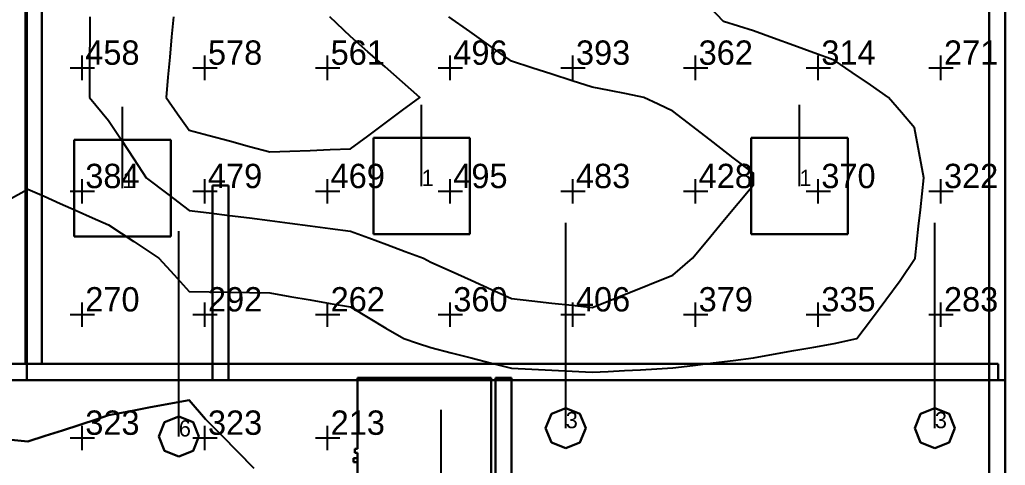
# Model space of a CAD drawing. Extents: x 0 to 48.5, y 0 to 23.7.
# Drawn here: x 14.37 to 20.44, y 11.61 to 14.36 of the extents above; entities that cross this region are included whole.
import ezdxf

# ---------------------------------------------------------------- set-up
doc = ezdxf.new("R2010")
doc.units = 0
doc.header["$MEASUREMENT"] = 0
for name, color, linetype in [('DLXFURN', 5, 'Continuous'), ('DLXISO', 7, 'Continuous'), ('DLXLUM', 2, 'Continuous'), ('DLXLUMEX', 2, 'Continuous'), ('DLXSCENE', 7, 'Continuous'), ('DLXVAL', 3, 'Continuous')]:
    doc.layers.add(name, color=color, linetype=linetype)

# ---------------------------------------------------------------- blocks, each defined once
blk = doc.blocks.new('*U18')
at = {"color": 1}
blk.add_line((0, 0), (0, 0.5), dxfattribs=at)
for p, q in [((0.2975, 0.2975), (-0.2975, 0.2975)), ((-0.2975, 0.2975), (-0.2975, -0.2975)), ((-0.2975, 0.2975), (-0.2975, -0.2975)), ((-0.2975, -0.2975), (-0.2975, 0.2975)), ((-0.2975, 0.2975), (-0.2975, 0.2975)), ((0.2975, 0.2975), (-0.2975, 0.2975)), ((-0.2975, 0.2975), (-0.2975, 0.2975)), ((-0.2975, 0.2975), (0.2975, 0.2975)), ((-0.2975, -0.2975), (-0.2975, 0.2975)), ((-0.2975, 0.2975), (0.2975, 0.2975)), ((0.2975, -0.2975), (0.2975, 0.2975)), ((0.2975, 0.2975), (0.2975, 0.2975)), ((0.2975, -0.2975), (0.2975, 0.2975)), ((0.2975, 0.2975), (0.2975, 0.2975)), ((0.2975, 0.2975), (0.2975, -0.2975)), ((0.2975, 0.2975), (0.2975, -0.2975)), ((-0.2975, -0.2975), (0.2975, -0.2975)), ((-0.2975, -0.2975), (0.2975, -0.2975)), ((0.2975, -0.2975), (-0.2975, -0.2975)), ((-0.2975, -0.2975), (-0.2975, -0.2975)), ((-0.2975, -0.2975), (-0.2975, -0.2975)), ((0.2975, -0.2975), (-0.2975, -0.2975)), ((0.2975, -0.2975), (0.2975, -0.2975)), ((0.2975, -0.2975), (0.2975, -0.2975))]:
    blk.add_line(p, q)
at = {"layer": 'DLXLUMEX', "color": 7}
blk.add_text('1', height=0.1, dxfattribs=at).set_placement((0, 0))
blk = doc.blocks.new('*U19')
at = {"color": 1}
blk.add_line((0, 0), (0, 0.5), dxfattribs=at)
for p, q in [((0.2975, 0.2975), (-0.2975, 0.2975)), ((-0.2975, 0.2975), (-0.2975, -0.2975)), ((-0.2975, 0.2975), (-0.2975, -0.2975)), ((-0.2975, -0.2975), (-0.2975, 0.2975)), ((-0.2975, 0.2975), (-0.2975, 0.2975)), ((0.2975, 0.2975), (-0.2975, 0.2975)), ((-0.2975, 0.2975), (-0.2975, 0.2975)), ((-0.2975, 0.2975), (0.2975, 0.2975)), ((-0.2975, -0.2975), (-0.2975, 0.2975)), ((-0.2975, 0.2975), (0.2975, 0.2975)), ((0.2975, -0.2975), (0.2975, 0.2975)), ((0.2975, 0.2975), (0.2975, 0.2975)), ((0.2975, -0.2975), (0.2975, 0.2975)), ((0.2975, 0.2975), (0.2975, 0.2975)), ((0.2975, 0.2975), (0.2975, -0.2975)), ((0.2975, 0.2975), (0.2975, -0.2975)), ((-0.2975, -0.2975), (0.2975, -0.2975)), ((-0.2975, -0.2975), (0.2975, -0.2975)), ((0.2975, -0.2975), (-0.2975, -0.2975)), ((-0.2975, -0.2975), (-0.2975, -0.2975)), ((-0.2975, -0.2975), (-0.2975, -0.2975)), ((0.2975, -0.2975), (-0.2975, -0.2975)), ((0.2975, -0.2975), (0.2975, -0.2975)), ((0.2975, -0.2975), (0.2975, -0.2975))]:
    blk.add_line(p, q)
at = {"layer": 'DLXLUMEX', "color": 7}
blk.add_text('1', height=0.1, dxfattribs=at).set_placement((0, 0))
blk = doc.blocks.new('*U20')
at = {"color": 1}
blk.add_line((0, 0), (0, 0.5), dxfattribs=at)
for p, q in [((0.2975, 0.2975), (-0.2975, 0.2975)), ((-0.2975, 0.2975), (-0.2975, -0.2975)), ((-0.2975, 0.2975), (-0.2975, -0.2975)), ((-0.2975, -0.2975), (-0.2975, 0.2975)), ((-0.2975, 0.2975), (-0.2975, 0.2975)), ((0.2975, 0.2975), (-0.2975, 0.2975)), ((-0.2975, 0.2975), (-0.2975, 0.2975)), ((-0.2975, 0.2975), (0.2975, 0.2975)), ((-0.2975, -0.2975), (-0.2975, 0.2975)), ((-0.2975, 0.2975), (0.2975, 0.2975)), ((0.2975, -0.2975), (0.2975, 0.2975)), ((0.2975, 0.2975), (0.2975, 0.2975)), ((0.2975, -0.2975), (0.2975, 0.2975)), ((0.2975, 0.2975), (0.2975, 0.2975)), ((0.2975, 0.2975), (0.2975, -0.2975)), ((0.2975, 0.2975), (0.2975, -0.2975)), ((-0.2975, -0.2975), (0.2975, -0.2975)), ((-0.2975, -0.2975), (0.2975, -0.2975)), ((0.2975, -0.2975), (-0.2975, -0.2975)), ((-0.2975, -0.2975), (-0.2975, -0.2975)), ((-0.2975, -0.2975), (-0.2975, -0.2975)), ((0.2975, -0.2975), (-0.2975, -0.2975)), ((0.2975, -0.2975), (0.2975, -0.2975)), ((0.2975, -0.2975), (0.2975, -0.2975))]:
    blk.add_line(p, q)
at = {"layer": 'DLXLUMEX', "color": 7}
blk.add_text('1', height=0.1, dxfattribs=at).set_placement((0, 0))
blk = doc.blocks.new('*U32')
at = {"color": 1}
blk.add_line((0, 0), (0, 1.265), dxfattribs=at)
for p, q in [((-0.0877, 0.0877), (0, 0.124)), ((0, 0.124), (-0.0877, 0.0877)), ((0, 0.124), (-0.0877, 0.0877)), ((-0.0877, 0.0877), (0, 0.124)), ((0, 0.124), (0.0877, 0.0877)), ((0.0877, 0.0877), (0, 0.124)), ((0.0877, 0.0877), (0, 0.124)), ((0, 0.124), (0, 0.124)), ((0, 0.124), (0.0877, 0.0877)), ((0, 0.124), (0, 0.124)), ((-0.124, 0), (-0.0877, 0.0877)), ((-0.0877, 0.0877), (-0.124, 0)), ((-0.0877, 0.0877), (-0.124, 0)), ((-0.124, 0), (-0.0877, 0.0877)), ((-0.0877, 0.0877), (-0.0877, 0.0877)), ((-0.0877, 0.0877), (-0.0877, 0.0877)), ((0.0877, 0.0877), (0.124, 0)), ((0.124, 0), (0.0877, 0.0877)), ((0.0877, 0.0877), (0.0877, 0.0877)), ((0.124, 0), (0.0877, 0.0877)), ((0.0877, 0.0877), (0.0877, 0.0877)), ((0.0877, 0.0877), (0.124, 0)), ((-0.0877, -0.0877), (-0.124, 0)), ((-0.124, 0), (-0.0877, -0.0877)), ((-0.124, 0), (-0.124, 0)), ((-0.124, 0), (-0.0877, -0.0877)), ((-0.0877, -0.0877), (-0.124, 0)), ((-0.124, 0), (-0.124, 0)), ((0.124, 0), (0.0877, -0.0877)), ((0.0877, -0.0877), (0.124, 0)), ((0.0877, -0.0877), (0.124, 0)), ((0.124, 0), (0.0877, -0.0877)), ((0.124, 0), (0.124, 0)), ((0.124, 0), (0.124, 0)), ((0, -0.124), (-0.0877, -0.0877)), ((-0.0877, -0.0877), (0, -0.124)), ((-0.0877, -0.0877), (-0.0877, -0.0877)), ((-0.0877, -0.0877), (0, -0.124)), ((0, -0.124), (-0.0877, -0.0877)), ((-0.0877, -0.0877), (-0.0877, -0.0877)), ((0.0877, -0.0877), (0, -0.124)), ((0, -0.124), (0.0877, -0.0877)), ((0, -0.124), (0.0877, -0.0877)), ((0.0877, -0.0877), (0, -0.124)), ((0.0877, -0.0877), (0.0877, -0.0877)), ((0.0877, -0.0877), (0.0877, -0.0877)), ((0, -0.124), (0, -0.124)), ((0, -0.124), (0, -0.124))]:
    blk.add_line(p, q)
at = {"layer": 'DLXLUMEX', "color": 7}
blk.add_text('3', height=0.1, dxfattribs=at).set_placement((0, 0))
blk = doc.blocks.new('*U35')
at = {"color": 1}
blk.add_line((0, 0), (0, 1.265), dxfattribs=at)
for p, q in [((-0.0877, 0.0877), (0, 0.124)), ((0, 0.124), (-0.0877, 0.0877)), ((0, 0.124), (-0.0877, 0.0877)), ((-0.0877, 0.0877), (0, 0.124)), ((0, 0.124), (0.0877, 0.0877)), ((0.0877, 0.0877), (0, 0.124)), ((0.0877, 0.0877), (0, 0.124)), ((0, 0.124), (0, 0.124)), ((0, 0.124), (0.0877, 0.0877)), ((0, 0.124), (0, 0.124)), ((-0.124, 0), (-0.0877, 0.0877)), ((-0.0877, 0.0877), (-0.124, 0)), ((-0.0877, 0.0877), (-0.124, 0)), ((-0.124, 0), (-0.0877, 0.0877)), ((-0.0877, 0.0877), (-0.0877, 0.0877)), ((-0.0877, 0.0877), (-0.0877, 0.0877)), ((0.0877, 0.0877), (0.124, 0)), ((0.124, 0), (0.0877, 0.0877)), ((0.0877, 0.0877), (0.0877, 0.0877)), ((0.124, 0), (0.0877, 0.0877)), ((0.0877, 0.0877), (0.0877, 0.0877)), ((0.0877, 0.0877), (0.124, 0)), ((-0.0877, -0.0877), (-0.124, 0)), ((-0.124, 0), (-0.0877, -0.0877)), ((-0.124, 0), (-0.124, 0)), ((-0.124, 0), (-0.0877, -0.0877)), ((-0.0877, -0.0877), (-0.124, 0)), ((-0.124, 0), (-0.124, 0)), ((0.124, 0), (0.0877, -0.0877)), ((0.0877, -0.0877), (0.124, 0)), ((0.0877, -0.0877), (0.124, 0)), ((0.124, 0), (0.0877, -0.0877)), ((0.124, 0), (0.124, 0)), ((0.124, 0), (0.124, 0)), ((0, -0.124), (-0.0877, -0.0877)), ((-0.0877, -0.0877), (0, -0.124)), ((-0.0877, -0.0877), (-0.0877, -0.0877)), ((-0.0877, -0.0877), (0, -0.124)), ((0, -0.124), (-0.0877, -0.0877)), ((-0.0877, -0.0877), (-0.0877, -0.0877)), ((0.0877, -0.0877), (0, -0.124)), ((0, -0.124), (0.0877, -0.0877)), ((0, -0.124), (0.0877, -0.0877)), ((0.0877, -0.0877), (0, -0.124)), ((0.0877, -0.0877), (0.0877, -0.0877)), ((0.0877, -0.0877), (0.0877, -0.0877)), ((0, -0.124), (0, -0.124)), ((0, -0.124), (0, -0.124))]:
    blk.add_line(p, q)
at = {"layer": 'DLXLUMEX', "color": 7}
blk.add_text('3', height=0.1, dxfattribs=at).set_placement((0, 0))
blk = doc.blocks.new('*U46')
at = {"color": 1}
blk.add_line((0, 0), (0, 1.265), dxfattribs=at)
for p, q in [((-0.0877, 0.0877), (0, 0.124)), ((0, 0.124), (-0.0877, 0.0877)), ((0, 0.124), (-0.0877, 0.0877)), ((-0.0877, 0.0877), (0, 0.124)), ((0, 0.124), (0.0877, 0.0877)), ((0.0877, 0.0877), (0, 0.124)), ((0.0877, 0.0877), (0, 0.124)), ((0, 0.124), (0, 0.124)), ((0, 0.124), (0.0877, 0.0877)), ((0, 0.124), (0, 0.124)), ((-0.124, 0), (-0.0877, 0.0877)), ((-0.0877, 0.0877), (-0.124, 0)), ((-0.0877, 0.0877), (-0.124, 0)), ((-0.124, 0), (-0.0877, 0.0877)), ((-0.0877, 0.0877), (-0.0877, 0.0877)), ((-0.0877, 0.0877), (-0.0877, 0.0877)), ((0.0877, 0.0877), (0.124, 0)), ((0.124, 0), (0.0877, 0.0877)), ((0.0877, 0.0877), (0.0877, 0.0877)), ((0.124, 0), (0.0877, 0.0877)), ((0.0877, 0.0877), (0.0877, 0.0877)), ((0.0877, 0.0877), (0.124, 0)), ((-0.0877, -0.0877), (-0.124, 0)), ((-0.124, 0), (-0.0877, -0.0877)), ((-0.124, 0), (-0.124, 0)), ((-0.124, 0), (-0.0877, -0.0877)), ((-0.0877, -0.0877), (-0.124, 0)), ((-0.124, 0), (-0.124, 0)), ((0.124, 0), (0.0877, -0.0877)), ((0.0877, -0.0877), (0.124, 0)), ((0.0877, -0.0877), (0.124, 0)), ((0.124, 0), (0.0877, -0.0877)), ((0.124, 0), (0.124, 0)), ((0.124, 0), (0.124, 0)), ((0, -0.124), (-0.0877, -0.0877)), ((-0.0877, -0.0877), (0, -0.124)), ((-0.0877, -0.0877), (-0.0877, -0.0877)), ((-0.0877, -0.0877), (0, -0.124)), ((0, -0.124), (-0.0877, -0.0877)), ((-0.0877, -0.0877), (-0.0877, -0.0877)), ((0.0877, -0.0877), (0, -0.124)), ((0, -0.124), (0.0877, -0.0877)), ((0, -0.124), (0.0877, -0.0877)), ((0.0877, -0.0877), (0, -0.124)), ((0.0877, -0.0877), (0.0877, -0.0877)), ((0.0877, -0.0877), (0.0877, -0.0877)), ((0, -0.124), (0, -0.124)), ((0, -0.124), (0, -0.124))]:
    blk.add_line(p, q)
at = {"layer": 'DLXLUMEX', "color": 7}
blk.add_text('6', height=0.1, dxfattribs=at).set_placement((0, 0))
blk = doc.blocks.new('*U80')
at = {"color": 1}
blk.add_line((0, 0), (0, 1.265), dxfattribs=at)
for p, q in [((-0.0877, 0.0877), (0, 0.124)), ((0, 0.124), (-0.0877, 0.0877)), ((0, 0.124), (-0.0877, 0.0877)), ((-0.0877, 0.0877), (0, 0.124)), ((0, 0.124), (0.0877, 0.0877)), ((0.0877, 0.0877), (0, 0.124)), ((0.0877, 0.0877), (0, 0.124)), ((0, 0.124), (0, 0.124)), ((0, 0.124), (0.0877, 0.0877)), ((0, 0.124), (0, 0.124)), ((-0.124, 0), (-0.0877, 0.0877)), ((-0.0877, 0.0877), (-0.124, 0)), ((-0.0877, 0.0877), (-0.124, 0)), ((-0.124, 0), (-0.0877, 0.0877)), ((-0.0877, 0.0877), (-0.0877, 0.0877)), ((-0.0877, 0.0877), (-0.0877, 0.0877)), ((0.0877, 0.0877), (0.124, 0)), ((0.124, 0), (0.0877, 0.0877)), ((0.0877, 0.0877), (0.0877, 0.0877)), ((0.124, 0), (0.0877, 0.0877)), ((0.0877, 0.0877), (0.0877, 0.0877)), ((0.0877, 0.0877), (0.124, 0)), ((-0.0877, -0.0877), (-0.124, 0)), ((-0.124, 0), (-0.0877, -0.0877)), ((-0.124, 0), (-0.124, 0)), ((-0.124, 0), (-0.0877, -0.0877)), ((-0.0877, -0.0877), (-0.124, 0)), ((-0.124, 0), (-0.124, 0)), ((0.124, 0), (0.0877, -0.0877)), ((0.0877, -0.0877), (0.124, 0)), ((0.0877, -0.0877), (0.124, 0)), ((0.124, 0), (0.0877, -0.0877)), ((0.124, 0), (0.124, 0)), ((0.124, 0), (0.124, 0)), ((0, -0.124), (-0.0877, -0.0877)), ((-0.0877, -0.0877), (0, -0.124)), ((-0.0877, -0.0877), (-0.0877, -0.0877)), ((-0.0877, -0.0877), (0, -0.124)), ((0, -0.124), (-0.0877, -0.0877)), ((-0.0877, -0.0877), (-0.0877, -0.0877)), ((0.0877, -0.0877), (0, -0.124)), ((0, -0.124), (0.0877, -0.0877)), ((0, -0.124), (0.0877, -0.0877)), ((0.0877, -0.0877), (0, -0.124)), ((0.0877, -0.0877), (0.0877, -0.0877)), ((0.0877, -0.0877), (0.0877, -0.0877)), ((0, -0.124), (0, -0.124)), ((0, -0.124), (0, -0.124))]:
    blk.add_line(p, q)
at = {"layer": 'DLXLUMEX', "color": 7}
blk.add_text('6', height=0.1, dxfattribs=at).set_placement((0, 0))
blk = doc.blocks.new('*U90')
for p, q in [((0.1, 9.8021), (0.1, 0.118)), ((0.1, 5.6192), (0.1, 9.7955)), ((0.2, 9.8021), (0.2, 0.118)), ((0.2, 0.118), (0.2, 9.8021)), ((0.1, 0.118), (0.1, 5.6192)), ((0.1, 5.6192), (0.1, 5.6192))]:
    blk.add_line(p, q)
blk = doc.blocks.new('*U92')
for p, q in [((0.1, 4.0794), (0.1, 0.1)), ((0.1, 0.1), (0.1, 4.0794)), ((0.1, 4.0794), (0.1, 4.0794)), ((0.2, 4.0794), (0.1, 4.0794)), ((0.1, 4.0794), (0.1, 4.0794)), ((0.1, 4.0794), (0.1069, 4.0794)), ((0.1069, 4.0794), (0.2, 4.0794)), ((0.1069, 4.0794), (0.1069, 4.0794)), ((0.2, 4.0794), (0.2, 0.1)), ((0.2, 0.1), (0.2, 4.0794)), ((0.2, 4.0794), (0.2, 4.0794)), ((0.2, 4.0794), (0.2, 4.0794)), ((0.1, 0.1), (0.1, 0.1)), ((0.1, 0.1), (0.2, 0.1)), ((0.1, 0.1), (0.1, 0.1)), ((0.1069, 0.1), (0.1, 0.1)), ((0.2, 0.1), (0.1069, 0.1)), ((0.1069, 0.1), (0.1069, 0.1)), ((0.2, 0.1), (0.2, 0.1)), ((0.2, 0.1), (0.2, 0.1))]:
    blk.add_line(p, q)
blk = doc.blocks.new('*U93')
for p, q in [((12.573, -0.0994), (-0.027, -0.1)), ((5.3342, -0.0997), (6.5829, -0.0997)), ((6.5829, -0.0997), (12.573, -0.0994)), ((6.5829, -0.0997), (6.5829, -0.0997)), ((12.573, -0.0994), (12.573, -0.2)), ((12.573, -0.2), (12.573, -0.0994)), ((12.573, -0.0994), (12.573, -0.0994)), ((12.573, -0.0994), (12.573, -0.0994)), ((-0.027, -0.2), (12.573, -0.2)), ((6.5829, -0.2), (-0.027, -0.2)), ((12.573, -0.2), (6.5829, -0.2)), ((6.5829, -0.2), (6.5829, -0.2)), ((12.573, -0.2), (12.573, -0.2)), ((12.573, -0.2), (12.573, -0.2))]:
    blk.add_line(p, q)
blk = doc.blocks.new('*U94')
for p, q in [((0.1, 1.2), (0.2, 1.2)), ((0.2, 1.2), (0.1, 1.2)), ((0.1, 1.2), (0.1, 1.2)), ((0.1, 1.2), (0.1, 1.2)), ((0.1, 1.2), (0.1, 0)), ((0.1, 0), (0.1, 1.2)), ((0.2, 1.2), (0.2, 0)), ((0.2, 0), (0.2, 1.2)), ((0.2, 1.2), (0.2, 1.2)), ((0.2, 1.2), (0.2, 1.2)), ((0.2, 0), (0.1, 0)), ((0.1, 0), (0.1, 0)), ((0.1, 0), (0.2, 0)), ((0.1, 0), (0.1, 0)), ((0.2, 0), (0.2, 0)), ((0.2, 0), (0.2, 0))]:
    blk.add_line(p, q)
blk = doc.blocks.new('*U116')
for p, q in [((-0.2, -0.25), (-0.1, -0.25)), ((-0.1, -0.25), (-0.2, -0.25)), ((-0.2, -0.25), (-0.2, -0.25)), ((-0.2, -0.25), (-0.2, -5.7)), ((-0.2, -0.2651), (-0.2, -0.25)), ((-0.2, -0.25), (-0.2, -0.25)), ((-0.2, -0.2651), (-0.2, -0.2651)), ((-0.2, -5.7), (-0.2, -0.2651)), ((-0.1, -0.25), (-0.1, -0.25)), ((-0.1, -5.7), (-0.1, -0.25)), ((-0.1, -0.25), (-0.1, -0.25)), ((-0.1, -0.25), (-0.1, -0.2651)), ((-0.1, -0.2651), (-0.1, -5.7)), ((-0.1, -0.2651), (-0.1, -0.2651)), ((-0.2, -5.7), (-0.1, -5.7)), ((-0.1, -5.7), (-0.2, -5.7)), ((-0.2, -5.7), (-0.2, -5.7)), ((-0.2, -5.7), (-0.2, -5.7)), ((-0.1, -5.7), (-0.1, -5.7)), ((-0.1, -5.7), (-0.1, -5.7))]:
    blk.add_line(p, q)
blk = doc.blocks.new('*U135')
for p, q in [((-0.8504, -0.4377), (-0.8504, 0)), ((-0.8504, 0), (-0.8504, 0)), ((-0.8504, 0), (-0.8504, -0.4377)), ((-0.8504, 0), (-0.0252, 0)), ((-0.0252, 0), (-0.8504, 0)), ((-0.8504, 0), (-0.8504, 0)), ((-0.0252, 0), (-0.8504, 0)), ((-0.8504, 0), (-0.8504, -0.4377)), ((-0.0252, 0), (-0.0252, 0)), ((-0.0252, 0), (-0.0252, -0.9)), ((-0.0252, -0.9), (-0.0252, 0)), ((-0.0252, 0), (-0.0252, 0)), ((-0.0252, -0.9), (-0.0252, 0)), ((-0.867, -0.4623), (-0.867, -0.4377)), ((-0.867, -0.4377), (-0.867, -0.4377)), ((-0.867, -0.4377), (-0.867, -0.4623)), ((-0.867, -0.4377), (-0.8504, -0.4377)), ((-0.8504, -0.4377), (-0.867, -0.4377)), ((-0.867, -0.4377), (-0.867, -0.4377)), ((-0.867, -0.4377), (-0.867, -0.4623)), ((-0.8504, -0.4377), (-0.867, -0.4377)), ((-0.8504, -0.4623), (-0.867, -0.4623)), ((-0.867, -0.4623), (-0.867, -0.4623)), ((-0.867, -0.4623), (-0.8504, -0.4623)), ((-0.867, -0.4623), (-0.867, -0.4623)), ((-0.867, -0.4623), (-0.8504, -0.4623)), ((-0.8504, -0.4377), (-0.8504, -0.4377)), ((-0.8504, -0.4377), (-0.8504, -0.4377)), ((-0.8504, -0.4623), (-0.8504, -0.9)), ((-0.8504, -0.4623), (-0.8504, -0.4623)), ((-0.8504, -0.9), (-0.8504, -0.4623)), ((-0.8504, -0.4623), (-0.8504, -0.4623)), ((-0.8504, -0.4623), (-0.8504, -0.9)), ((-0.8752, -0.495), (-0.8504, -0.495)), ((-0.8504, -0.495), (-0.8752, -0.495)), ((-0.8752, -0.495), (-0.8752, -0.495)), ((-0.8752, -0.5195), (-0.8752, -0.495)), ((-0.8752, -0.495), (-0.8752, -0.495)), ((-0.8752, -0.495), (-0.8752, -0.5195)), ((-0.8752, -0.5195), (-0.8752, -0.495)), ((-0.8752, -0.495), (-0.8504, -0.495)), ((-0.8504, -0.495), (-0.8752, -0.495)), ((-0.8752, -0.495), (-0.8752, -0.5195)), ((-0.8504, -0.5195), (-0.8752, -0.5195)), ((-0.8752, -0.5195), (-0.8752, -0.5195)), ((-0.8752, -0.5195), (-0.8504, -0.5195)), ((-0.8752, -0.5195), (-0.8752, -0.5195)), ((-0.8504, -0.5195), (-0.8752, -0.5195)), ((-0.8752, -0.5195), (-0.8504, -0.5195)), ((-0.8504, -0.495), (-0.8504, -0.495)), ((-0.8504, -0.495), (-0.8504, -0.5195)), ((-0.8504, -0.5195), (-0.8504, -0.495)), ((-0.8504, -0.5195), (-0.8504, -0.495)), ((-0.8504, -0.495), (-0.8504, -0.495)), ((-0.8504, -0.495), (-0.8504, -0.5195)), ((-0.8504, -0.5195), (-0.8504, -0.5195)), ((-0.8504, -0.5195), (-0.8504, -0.5195)), ((-0.8504, -0.9), (-0.8504, -0.9)), ((-0.0252, -0.9), (-0.8504, -0.9)), ((-0.8504, -0.9), (-0.8504, -0.9)), ((-0.8504, -0.9), (-0.0252, -0.9)), ((-0.8504, -0.9), (-0.0252, -0.9)), ((-0.0252, -0.9), (-0.0252, -0.9)), ((-0.0252, -0.9), (-0.0252, -0.9))]:
    blk.add_line(p, q)
blk = doc.blocks.new('*U147')
for p, q in [((14.4099, 16.3112), (14.4099, 12.1349)), ((14.4099, 16.3112), (14.4099, 12.1349)), ((14.4099, 12.1349), (14.4099, 16.3112)), ((14.4099, 12.1349), (14.4099, 16.3112)), ((20.4434, 12.1349), (20.4434, 16.3112)), ((20.4434, 16.3112), (20.4434, 12.1349)), ((20.4434, 12.1349), (20.4434, 16.3112)), ((20.4434, 16.3112), (20.4434, 12.1349)), ((14.4099, 12.1349), (20.4434, 12.1349)), ((14.4099, 12.1349), (14.4099, 12.1349)), ((14.4099, 12.1349), (20.4434, 12.1349)), ((20.4434, 12.1349), (14.4099, 12.1349)), ((14.4099, 12.1349), (14.4099, 12.1349)), ((20.4434, 12.1349), (14.4099, 12.1349)), ((20.4434, 12.1349), (20.4434, 12.1349)), ((20.4434, 12.1349), (20.4434, 12.1349))]:
    blk.add_line(p, q)
blk = doc.blocks.new('*U149')
for p, q in [((-3.0167, 2.0882), (-3.0167, -2.0882)), ((-3.0167, -2.0882), (-3.0167, 2.0882)), ((-3.0167, 2.0882), (-3.0167, 2.0882)), ((-3.0167, 2.0882), (-3.0167, 2.0882)), ((-3.0167, 2.0882), (3.0167, 2.0882)), ((3.0167, 2.0882), (-3.0167, 2.0882)), ((-3.0167, 2.0882), (3.0167, 2.0882)), ((-3.0167, -2.0882), (-3.0167, 2.0882)), ((3.0167, 2.0882), (3.0167, 2.0882)), ((3.0167, 2.0882), (3.0167, 2.0882)), ((3.0167, 2.0882), (3.0167, -2.0882)), ((3.0167, -2.0882), (3.0167, 2.0882)), ((3.0167, 2.0882), (3.0167, -2.0882)), ((-3.0167, -2.0882), (-3.0167, -2.0882)), ((-3.0167, -2.0882), (3.0167, -2.0882)), ((3.0167, -2.0882), (-3.0167, -2.0882)), ((-3.0167, -2.0882), (-3.0167, -2.0882)), ((3.0167, -2.0882), (-3.0167, -2.0882)), ((3.0167, -2.0882), (3.0167, -2.0882)), ((3.0167, -2.0882), (3.0167, -2.0882))]:
    blk.add_line(p, q)
blk = doc.blocks.new('*U162')
at = {"color": 1}
for points in [[(15.8097, 11.5943, 0.7), (15.7109, 11.6947, 0.7), (15.6121, 11.7952, 0.7), (15.5132, 11.8956, 0.7), (15.4114, 12.0131, 0.7), (15.2871, 11.9897, 0.7), (15.1629, 11.9663, 0.7), (15.0386, 11.9428, 0.7), (14.9143, 11.9194, 0.7), (14.8446, 11.8956, 0.7), (14.7377, 11.861, 0.7), (14.6309, 11.8263, 0.7), (14.524, 11.7916, 0.7), (14.4171, 11.7569, 0.7), (14.2929, 11.7692, 0.7)], [(14.2929, 11.7692, 0.7), (14.4171, 11.7569, 0.7), (14.524, 11.7916, 0.7), (14.6309, 11.8263, 0.7), (14.7377, 11.861, 0.7), (14.8446, 11.8956, 0.7), (14.9143, 11.9194, 0.7), (15.0386, 11.9428, 0.7), (15.1629, 11.9663, 0.7), (15.2871, 11.9897, 0.7), (15.4114, 12.0131, 0.7), (15.5132, 11.8956, 0.7), (15.6121, 11.7952, 0.7), (15.7109, 11.6947, 0.7), (15.8097, 11.5943, 0.7)], [(14.2929, 13.245, 0.7), (14.4171, 13.3131, 0.7), (14.5166, 13.2689, 0.7), (14.616, 13.2246, 0.7), (14.7154, 13.1803, 0.7), (14.8149, 13.136, 0.7), (14.9143, 13.0918, 0.7), (15.0695, 12.9893, 0.7), (15.2248, 12.8869, 0.7), (15.3181, 12.7844, 0.7), (15.4114, 12.6819, 0.7), (15.5357, 12.6796, 0.7), (15.66, 12.6774, 0.7), (15.7843, 12.6751, 0.7), (15.9086, 12.6728, 0.7), (16.0329, 12.6513, 0.7), (16.1571, 12.6299, 0.7), (16.2814, 12.6084, 0.7), (16.4057, 12.587, 0.7), (16.5155, 12.5218, 0.7), (16.6253, 12.4565, 0.7), (16.7351, 12.3913, 0.7), (16.819, 12.3636, 0.7), (16.9029, 12.336, 0.7), (17.0271, 12.3041, 0.7), (17.1514, 12.2722, 0.7), (17.2757, 12.2404, 0.7), (17.4, 12.2085, 0.7), (17.5243, 12.2024, 0.7), (17.6486, 12.1962, 0.7), (17.7729, 12.19, 0.7), (17.8971, 12.1839, 0.7), (17.9966, 12.1892, 0.7), (18.096, 12.1946, 0.7), (18.1954, 12.1999, 0.7), (18.2949, 12.2053, 0.7), (18.3943, 12.2106, 0.7), (18.5186, 12.226, 0.7), (18.6429, 12.2414, 0.7), (18.7671, 12.2567, 0.7), (18.8914, 12.2721, 0.7), (19.0157, 12.2947, 0.7), (19.14, 12.3173, 0.7), (19.2643, 12.3398, 0.7), (19.3886, 12.3624, 0.7), (19.5297, 12.3913, 0.7), (19.6187, 12.511, 0.7), (19.7077, 12.6307, 0.7), (19.7967, 12.7503, 0.7), (19.8883, 12.8869, 0.7), (19.8993, 12.9861, 0.7), (19.9103, 13.0852, 0.7), (19.9212, 13.1843, 0.7), (19.9322, 13.2835, 0.7), (19.9432, 13.3826, 0.7), (19.9145, 13.5364, 0.7), (19.8857, 13.6903, 0.7), (19.8051, 13.7843, 0.7), (19.7244, 13.8782, 0.7), (19.6125, 13.9543, 0.7), (19.5005, 14.0304, 0.7), (19.3886, 14.1065, 0.7), (19.2643, 14.1519, 0.7), (19.14, 14.1974, 0.7), (19.0157, 14.2428, 0.7), (18.8914, 14.2883, 0.7), (18.7995, 14.3168, 0.7), (18.7076, 14.3454, 0.7), (18.5848, 14.473, 0.7)]]:
    blk.add_polyline3d(points, dxfattribs=at)
at = {"color": 3}
for points in [[(14.7976, 13.8782, 0.7), (14.9143, 13.7355, 0.7), (14.9918, 13.6179, 0.7), (15.0694, 13.5002, 0.7), (15.1469, 13.3826, 0.7), (15.2792, 13.282, 0.7), (15.4114, 13.1814, 0.7), (15.5357, 13.1659, 0.7), (15.66, 13.1503, 0.7), (15.7843, 13.1348, 0.7), (15.9086, 13.1192, 0.7), (16.0329, 13.1029, 0.7), (16.1571, 13.0866, 0.7), (16.2814, 13.0703, 0.7), (16.4057, 13.054, 0.7), (16.5186, 13.0122, 0.7), (16.6315, 12.9705, 0.7), (16.7444, 12.9287, 0.7), (16.8573, 12.8869, 0.7), (16.9029, 12.863, 0.7), (17.0271, 12.807, 0.7), (17.1514, 12.7509, 0.7), (17.2757, 12.6949, 0.7), (17.4, 12.6389, 0.7), (17.5243, 12.6249, 0.7), (17.6486, 12.6109, 0.7), (17.7729, 12.5969, 0.7), (17.8971, 12.5828, 0.7), (17.9966, 12.623, 0.7), (18.096, 12.6631, 0.7), (18.1954, 12.7032, 0.7), (18.2949, 12.7433, 0.7), (18.3943, 12.7834, 0.7), (18.5159, 12.8869, 0.7), (18.6098, 13, 0.7), (18.7037, 13.113, 0.7), (18.7975, 13.226, 0.7), (18.8914, 13.339, 0.7), (18.8914, 13.4101, 0.7), (18.7671, 13.5059, 0.7), (18.6429, 13.6017, 0.7), (18.5186, 13.6975, 0.7), (18.3943, 13.7933, 0.7), (18.3048, 13.8358, 0.7), (18.2153, 13.8782, 0.7), (18.1092, 13.899, 0.7), (18.0032, 13.9198, 0.7), (17.8971, 13.9406, 0.7), (17.7729, 13.9807, 0.7), (17.6486, 14.0208, 0.7), (17.5243, 14.0609, 0.7), (17.4, 14.101, 0.7), (17.271, 14.192, 0.7), (17.1421, 14.2829, 0.7), (17.0131, 14.3739, 0.7)], [(14.798, 14.3739, 0.7), (14.7979, 14.25, 0.7), (14.7978, 14.1261, 0.7), (14.7977, 14.0022, 0.7), (14.7976, 13.8782, 0.7)]]:
    blk.add_polyline3d(points, dxfattribs=at)
at = {"color": 6}
for points in [[(15.2688, 13.8782, 0.7), (15.3401, 13.7768, 0.7), (15.4114, 13.6753, 0.7), (15.5357, 13.6423, 0.7), (15.66, 13.6092, 0.7), (15.7843, 13.5762, 0.7), (15.9086, 13.5431, 0.7), (16.0329, 13.5474, 0.7), (16.1571, 13.5516, 0.7), (16.2814, 13.5558, 0.7), (16.4057, 13.56, 0.7), (16.5128, 13.6396, 0.7), (16.6199, 13.7191, 0.7), (16.727, 13.7987, 0.7), (16.8341, 13.8782, 0.7), (16.727, 13.9719, 0.7), (16.6199, 14.0656, 0.7), (16.5128, 14.1593, 0.7), (16.4057, 14.253, 0.7), (16.279, 14.3739, 0.7)], [(15.314, 14.3739, 0.7), (15.3027, 14.25, 0.7), (15.2914, 14.1261, 0.7), (15.2801, 14.0022, 0.7), (15.2688, 13.8782, 0.7)]]:
    blk.add_polyline3d(points, dxfattribs=at)
blk = doc.blocks.new('*U163')
for p, q in [((14.7522, 13.985, 0.7), (14.7522, 14.135, 0.7)), ((15.5087, 13.985, 0.7), (15.5087, 14.135, 0.7)), ((16.2652, 13.985, 0.7), (16.2652, 14.135, 0.7)), ((17.0217, 13.985, 0.7), (17.0217, 14.135, 0.7)), ((17.7783, 13.985, 0.7), (17.7783, 14.135, 0.7)), ((18.5348, 13.985, 0.7), (18.5348, 14.135, 0.7)), ((19.2913, 13.985, 0.7), (19.2913, 14.135, 0.7)), ((20.0478, 13.985, 0.7), (20.0478, 14.135, 0.7)), ((14.6772, 14.06, 0.7), (14.8272, 14.06, 0.7)), ((15.4337, 14.06, 0.7), (15.5837, 14.06, 0.7)), ((16.1902, 14.06, 0.7), (16.3402, 14.06, 0.7)), ((16.9467, 14.06, 0.7), (17.0967, 14.06, 0.7)), ((17.7033, 14.06, 0.7), (17.8533, 14.06, 0.7)), ((18.4598, 14.06, 0.7), (18.6098, 14.06, 0.7)), ((19.2163, 14.06, 0.7), (19.3663, 14.06, 0.7)), ((19.9728, 14.06, 0.7), (20.1228, 14.06, 0.7)), ((14.7522, 13.225, 0.7), (14.7522, 13.375, 0.7)), ((15.5087, 13.225, 0.7), (15.5087, 13.375, 0.7)), ((16.2652, 13.225, 0.7), (16.2652, 13.375, 0.7)), ((17.0217, 13.225, 0.7), (17.0217, 13.375, 0.7)), ((17.7783, 13.225, 0.7), (17.7783, 13.375, 0.7)), ((18.5348, 13.225, 0.7), (18.5348, 13.375, 0.7)), ((19.2913, 13.225, 0.7), (19.2913, 13.375, 0.7)), ((20.0478, 13.225, 0.7), (20.0478, 13.375, 0.7)), ((14.6772, 13.3, 0.7), (14.8272, 13.3, 0.7)), ((15.4337, 13.3, 0.7), (15.5837, 13.3, 0.7)), ((16.1902, 13.3, 0.7), (16.3402, 13.3, 0.7)), ((16.9467, 13.3, 0.7), (17.0967, 13.3, 0.7)), ((17.7033, 13.3, 0.7), (17.8533, 13.3, 0.7)), ((18.4598, 13.3, 0.7), (18.6098, 13.3, 0.7)), ((19.2163, 13.3, 0.7), (19.3663, 13.3, 0.7)), ((19.9728, 13.3, 0.7), (20.1228, 13.3, 0.7)), ((14.7522, 12.465, 0.7), (14.7522, 12.615, 0.7)), ((15.5087, 12.465, 0.7), (15.5087, 12.615, 0.7)), ((16.2652, 12.465, 0.7), (16.2652, 12.615, 0.7)), ((17.0217, 12.465, 0.7), (17.0217, 12.615, 0.7)), ((17.7783, 12.465, 0.7), (17.7783, 12.615, 0.7)), ((18.5348, 12.465, 0.7), (18.5348, 12.615, 0.7)), ((19.2913, 12.465, 0.7), (19.2913, 12.615, 0.7)), ((20.0478, 12.465, 0.7), (20.0478, 12.615, 0.7)), ((14.6772, 12.54, 0.7), (14.8272, 12.54, 0.7)), ((15.4337, 12.54, 0.7), (15.5837, 12.54, 0.7)), ((16.1902, 12.54, 0.7), (16.3402, 12.54, 0.7)), ((16.9467, 12.54, 0.7), (17.0967, 12.54, 0.7)), ((17.7033, 12.54, 0.7), (17.8533, 12.54, 0.7)), ((18.4598, 12.54, 0.7), (18.6098, 12.54, 0.7)), ((19.2163, 12.54, 0.7), (19.3663, 12.54, 0.7)), ((19.9728, 12.54, 0.7), (20.1228, 12.54, 0.7)), ((14.7522, 11.705, 0.7), (14.7522, 11.855, 0.7)), ((15.5087, 11.705, 0.7), (15.5087, 11.855, 0.7)), ((16.2652, 11.705, 0.7), (16.2652, 11.855, 0.7)), ((14.6772, 11.78, 0.7), (14.8272, 11.78, 0.7)), ((15.4337, 11.78, 0.7), (15.5837, 11.78, 0.7)), ((16.1902, 11.78, 0.7), (16.3402, 11.78, 0.7))]:
    blk.add_line(p, q)
at = {"layer": 'DLXVAL'}
for s, p in [('458', (14.7709, 14.0787, 0.7)), ('578', (15.5274, 14.0787, 0.7)), ('561', (16.284, 14.0787, 0.7)), ('496', (17.0405, 14.0787, 0.7)), ('393', (17.797, 14.0787, 0.7)), ('362', (18.5535, 14.0787, 0.7)), ('314', (19.3101, 14.0787, 0.7)), ('271', (20.0666, 14.0787, 0.7)), ('384', (14.7709, 13.3187, 0.7)), ('479', (15.5274, 13.3187, 0.7)), ('469', (16.284, 13.3187, 0.7)), ('495', (17.0405, 13.3187, 0.7)), ('483', (17.797, 13.3187, 0.7)), ('428', (18.5535, 13.3187, 0.7)), ('370', (19.3101, 13.3187, 0.7)), ('322', (20.0666, 13.3187, 0.7)), ('270', (14.7709, 12.5587, 0.7)), ('292', (15.5274, 12.5587, 0.7)), ('262', (16.284, 12.5587, 0.7)), ('360', (17.0405, 12.5587, 0.7)), ('406', (17.797, 12.5587, 0.7)), ('379', (18.5535, 12.5587, 0.7)), ('335', (19.3101, 12.5587, 0.7)), ('283', (20.0666, 12.5587, 0.7)), ('323', (14.7709, 11.7987, 0.7)), ('323', (15.5274, 11.7987, 0.7)), ('213', (16.284, 11.7987, 0.7))]:
    blk.add_text(s, height=0.15, dxfattribs=at).set_placement(p)

msp = doc.modelspace()

# ---------------------------------------------------------------- block references
at = {"layer": 'DLXFURN'}
for name, p in [('*U90', (20.2447, 6.5157)), ('*U92', (14.303, 12.1352)), ('*U94', (15.4547, 12.1359)), ('*U93', (7.827, 12.3359)), ('*U135', (17.3, 12.15)), ('*U116', (17.5, 12.4))]:
    msp.add_blockref(name, p, dxfattribs=at)
at = {"layer": 'DLXISO'}
msp.add_blockref('*U162', (0, 0), dxfattribs=at)
at = {"layer": 'DLXLUM'}
for name, p in [('*U20', (15, 13.3192)), ('*U18', (16.8449, 13.3318)), ('*U19', (19.1753, 13.3318)), ('*U32', (17.7341, 11.8395)), ('*U35', (20.0105, 11.8395)), ('*U80', (15.3477, 11.7883)), ('*U46', (16.9662, 10.6885))]:
    msp.add_blockref(name, p, dxfattribs=at)
at = {"layer": 'DLXSCENE'}
for name, p in [('*U147', (0, 0)), ('*U149', (17.4267, 14.2231))]:
    msp.add_blockref(name, p, dxfattribs=at)
at = {"layer": 'DLXVAL'}
msp.add_blockref('*U163', (0, 0), dxfattribs=at)

doc.saveas('drawing.dxf')
